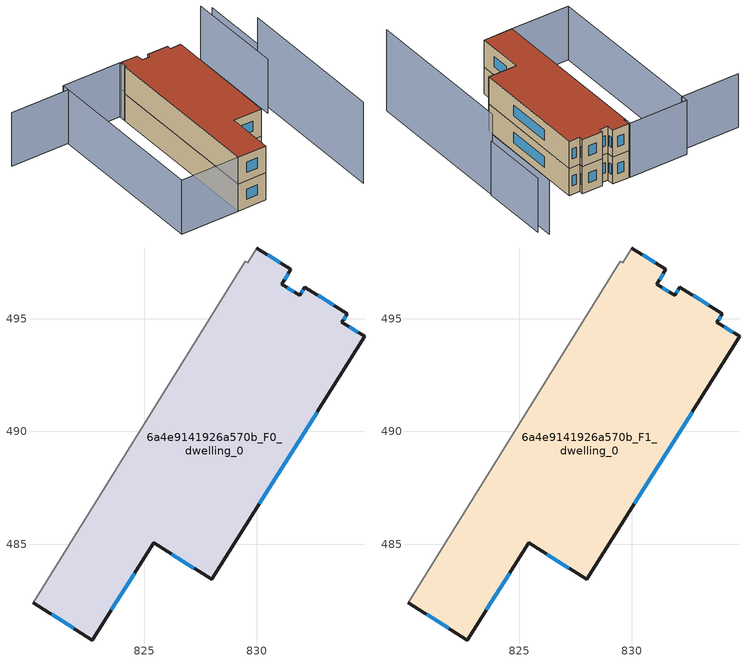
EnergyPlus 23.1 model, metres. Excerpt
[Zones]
6a4e9141926a570b_F0_dwelling_0
 floor ground (EU_floor_Construction): 834,495.21 833.77,494.84 834.78,494.21 827.99,483.44 825.42,485.06 822.71,480.75 820.08,482.41 829.48,497.55 829.59,497.48 830,498.13 831.51,497.18 831.09,496.53 831.89,496.03 832.12,496.4 z0
 wall outside (EU_wall_Construction): 820.08,482.41 822.71,480.75 825.42,485.06 827.99,483.44 834.78,494.21 833.77,494.84 834,495.21 832.12,496.4 831.89,496.03 831.09,496.53 831.51,497.18 830,498.13 z0:3
 wall adiabatic (EU_wall_Construction): 830,498.13 829.59,497.48 829.48,497.55 820.08,482.41 z0:3
 window (EU_Window_Construction): 832.05,496.28 831.96,496.14 / 833.42,495.58 832.71,496.03 / 833.84,494.96 833.93,495.1 / 834.46,494.41 834.08,494.65 / 830.11,486.79 832.66,490.85 / 826.22,484.55 827.19,483.94 / 823.55,482.09 824.57,483.72 / 820.9,481.89 821.89,481.27 / 831.04,497.48 830.47,497.84 / 831.22,496.73 831.38,496.98 / 831.64,496.19 831.34,496.37 z0.93:2.07
6a4e9141926a570b_F1_dwelling_0
 floor to 6a4e9141926a570b_F0_dwelling_0 (EU_floor_Construction): 834,495.21 833.77,494.84 834.78,494.21 827.99,483.44 825.42,485.06 822.71,480.75 820.08,482.41 829.48,497.55 829.59,497.48 830,498.13 831.51,497.18 831.09,496.53 831.89,496.03 832.12,496.4 z3
 wall outside (EU_wall_Construction): 820.08,482.41 822.71,480.75 825.42,485.06 827.99,483.44 834.78,494.21 833.77,494.84 834,495.21 832.12,496.4 831.89,496.03 831.09,496.53 831.51,497.18 830,498.13 z3:6
 wall adiabatic (EU_wall_Construction): 830,498.13 829.59,497.48 829.48,497.55 820.08,482.41 z3:6
 window (EU_Window_Construction): 832.05,496.28 831.96,496.14 / 833.42,495.58 832.71,496.03 / 833.84,494.96 833.93,495.1 / 834.46,494.41 834.08,494.65 / 830.11,486.79 832.66,490.85 / 826.22,484.55 827.19,483.94 / 823.55,482.09 824.57,483.72 / 820.9,481.89 821.89,481.27 / 831.04,497.48 830.47,497.84 / 831.22,496.73 831.38,496.98 / 831.64,496.19 831.34,496.37 z3.93:5.07
 roof outside (EU_roof_Construction): 827.99,483.44 834.78,494.21 833.77,494.84 834,495.21 832.12,496.4 831.89,496.03 831.09,496.53 831.51,497.18 830,498.13 829.59,497.48 829.48,497.55 820.08,482.41 822.71,480.75 825.42,485.06 z6
shading: 828.63,473.56 837.41,487.7 z0:9; 837.48,487.63 841.32,493.83 / 835.6,485.97 841.16,494.9 / 818.71,504.28 824.11,500.94 / 829.89,498.22 820.08,482.41 / 820.08,482.41 814.69,485.75 / 814.69,485.75 824.5,501.57 / 824.5,501.57 829.89,498.22 z0:6
[Building]
EU S2 Campaign: North Axis=0; Terrain=City; Solar Distribution=FullExterior
[Site:Location]
Montreal-Trudeau.Intl.AP: Latitude=45.4667; Longitude=-73.75; Time Zone=-5; Elevation=36
[SizingPeriod:WeatherFileDays]
AnnualSizingPeriod: Begin Month=1; Begin Day of Month=1; End Month=12; End Day of Month=31; Day of Week for Start Day=Monday; Use Weather File Daylight Saving Period=No; Use Weather File Rain and Snow Indicators=No
[MATERIAL]
EU_InternalMass_Material: Roughness=MediumRough; Thickness=0.1; Conductivity=1; Density=1800; Specific Heat=900; Thermal Absorptance=0.9; Solar Absorptance=0.7; Visible Absorptance=0.7
[MATERIAL:NOMASS] Roughness=MediumRough; Thermal Absorptance=0.9; Solar Absorptance=0.7; Visible Absorptance=0.7
Name | Thermal Resistance
EU_wall_NoMass; EU_floor_NoMass | 1.51479
EU_roof_NoMass | 2.84114
[WINDOWMATERIAL:SIMPLEGLAZINGSYSTEM]
EU_Window_SimpleGlazing: UFactor=3.53504; Solar Heat Gain Coefficient=0.8; Visible Transmittance=0.8
[CONSTRUCTION]
EU_wall_Construction: EU_wall_NoMass
EU_roof_Construction: EU_roof_NoMass
EU_floor_Construction: EU_floor_NoMass
EU_Window_Construction: EU_Window_SimpleGlazing
EU_InternalMass_Construction: EU_InternalMass_Material
[ZONE] Type=1; Multiplier=1; Ceiling Height=autocalculate; Volume=292.304; Floor Area=autocalculate; Part of Total Floor Area=Yes
6a4e9141926a570b_F0_dwelling_0; 6a4e9141926a570b_F1_dwelling_0
[INTERNALMASS] Construction=EU_InternalMass_Construction; Surface Area=97.4348
Name | Zone or ZoneList
6a4e9141926a570b_F0_dwelling_0_EU_InternalMass | 6a4e9141926a570b_F0_dwelling_0
6a4e9141926a570b_F1_dwelling_0_EU_InternalMass | 6a4e9141926a570b_F1_dwelling_0
[OTHEREQUIPMENT] Fuel Type=Electricity; Design Level Calculation Method=Watts/Area; Power per Zone Floor Area=1; Fraction Latent=0; Fraction Radiant=0; Fraction Lost=0; Carbon Dioxide Generation Rate=0; EndUse Subcategory=EU_Step8_InternalGains
Name | Zone or ZoneList or Space or SpaceList | Schedule
EU_Step8_InternalGain_6a4e9141926a570b_F0_dwelling_0_f000 | 6a4e9141926a570b_F0_dwelling_0 | EU_Step8_GainSchedule_6a4e9141926a570b_F0_dwelling_0_f000
EU_Step8_InternalGain_6a4e9141926a570b_F1_dwelling_0_f000 | 6a4e9141926a570b_F1_dwelling_0 | EU_Step8_GainSchedule_6a4e9141926a570b_F1_dwelling_0_f000
[ZONEVENTILATION:DESIGNFLOWRATE] Schedule=EU_AlwaysOn; Design Flow Rate Calculation Method=AirChanges/Hour; Air Changes per Hour=0.775154; Ventilation Type=Natural; Fan Pressure Rise=0; Fan Total Efficiency=1; Constant Term Coefficient=1; Temperature Term Coefficient=0; Velocity Term Coefficient=0; Velocity Squared Term Coefficient=0; Minimum Indoor Temperature=-100; Maximum Indoor Temperature=100; Delta Temperature=-100; Minimum Outdoor Temperature=-100; Maximum Outdoor Temperature=100; Maximum Wind Speed=40
Name | Zone or ZoneList or Space or SpaceList
EU_ConstantAir_6a4e9141926a570b_F0_dwelling_0 | 6a4e9141926a570b_F0_dwelling_0
EU_ConstantAir_6a4e9141926a570b_F1_dwelling_0 | 6a4e9141926a570b_F1_dwelling_0
[HVACTEMPLATE:THERMOSTAT] Constant Heating Setpoint=20; Constant Cooling Setpoint=50
EU_HeatOnly_6a4e9141926a570b_F0_dwelling_0; EU_HeatOnly_6a4e9141926a570b_F1_dwelling_0
[HVACTEMPLATE:ZONE:IDEALLOADSAIRSYSTEM] System Availability Schedule=EU_AlwaysOn; Maximum Heating Supply Air Temperature=50; Minimum Cooling Supply Air Temperature=13; Maximum Heating Supply Air Humidity Ratio=0.0156; Minimum Cooling Supply Air Humidity Ratio=0.0077; Heating Limit=NoLimit; Cooling Limit=NoLimit; Heating Availability Schedule=EU_AlwaysOn; Cooling Availability Schedule=EU_CoolingOff; Dehumidification Control Type=ConstantSensibleHeatRatio; Cooling Sensible Heat Ratio=0.7; Dehumidification Setpoint=60; Humidification Control Type=None; Humidification Setpoint=30; Outdoor Air Method=None; Outdoor Air Flow Rate per Person=0.00944; Outdoor Air Flow Rate per Zone Floor Area=0; Outdoor Air Flow Rate per Zone=0; Demand Controlled Ventilation Type=None; Outdoor Air Economizer Type=NoEconomizer; Heat Recovery Type=None; Sensible Heat Recovery Effectiveness=0.7; Latent Heat Recovery Effectiveness=0.65
Name | Template Thermostat
6a4e9141926a570b_F0_dwelling_0 | EU_HeatOnly_6a4e9141926a570b_F0_dwelling_0
6a4e9141926a570b_F1_dwelling_0 | EU_HeatOnly_6a4e9141926a570b_F1_dwelling_0
[SIZING:ZONE] Zone Cooling Design Supply Air Temperature Input Method=SupplyAirTemperature; Zone Cooling Design Supply Air Temperature=13; Zone Heating Design Supply Air Temperature Input Method=SupplyAirTemperature; Zone Heating Design Supply Air Temperature=50; Zone Cooling Design Supply Air Humidity Ratio=0.008; Zone Heating Design Supply Air Humidity Ratio=0.008; Cooling Design Air Flow Method=DesignDay; Cooling Design Air Flow Rate=0; Cooling Minimum Air Flow per Zone Floor Area=0.000762; Cooling Minimum Air Flow=0; Cooling Minimum Air Flow Fraction=0.2; Heating Design Air Flow Method=DesignDay; Heating Design Air Flow Rate=0; Heating Maximum Air Flow per Zone Floor Area=0.002032; Heating Maximum Air Flow=0.141576; Heating Maximum Air Flow Fraction=0.3; Account for Dedicated Outdoor Air System=No; Dedicated Outdoor Air System Control Strategy=NeutralSupplyAir; Dedicated Outdoor Air Low Setpoint Temperature for Design=autosize; Dedicated Outdoor Air High Setpoint Temperature for Design=autosize; Zone Load Sizing Method=Sensible Load Only No Latent Load; Zone Latent Cooling Design Supply Air Humidity Ratio Input Method=HumidityRatioDifference; Zone Cooling Design Supply Air Humidity Ratio Difference=0.005; Zone Latent Heating Design Supply Air Humidity Ratio Input Method=HumidityRatioDifference; Zone Humidification Design Supply Air Humidity Ratio Difference=0.005
6a4e9141926a570b_F0_dwelling_0; 6a4e9141926a570b_F1_dwelling_0
[SCHEDULE:CONSTANT]
Name | Hourly Value
EU_AlwaysOn | 1
EU_CoolingOff | 0
[SCHEDULE:FILE] Column Number=1; Rows to Skip at Top=0; Number of Hours of Data=8760; Column Separator=Comma; Interpolate to Timestep=No; Minutes per Item=60; Adjust Schedule for Daylight Savings=Yes
Name | File
EU_Step8_GainSchedule_6a4e9141926a570b_F0_dwelling_0_f000 | ../../schedules/6a4e9141926a570b/6a4e9141926a570b_F0_dwelling_0_f000_gain.csv
EU_Step8_GainSchedule_6a4e9141926a570b_F1_dwelling_0_f000 | ../../schedules/6a4e9141926a570b/6a4e9141926a570b_F1_dwelling_0_f000_gain.csv
